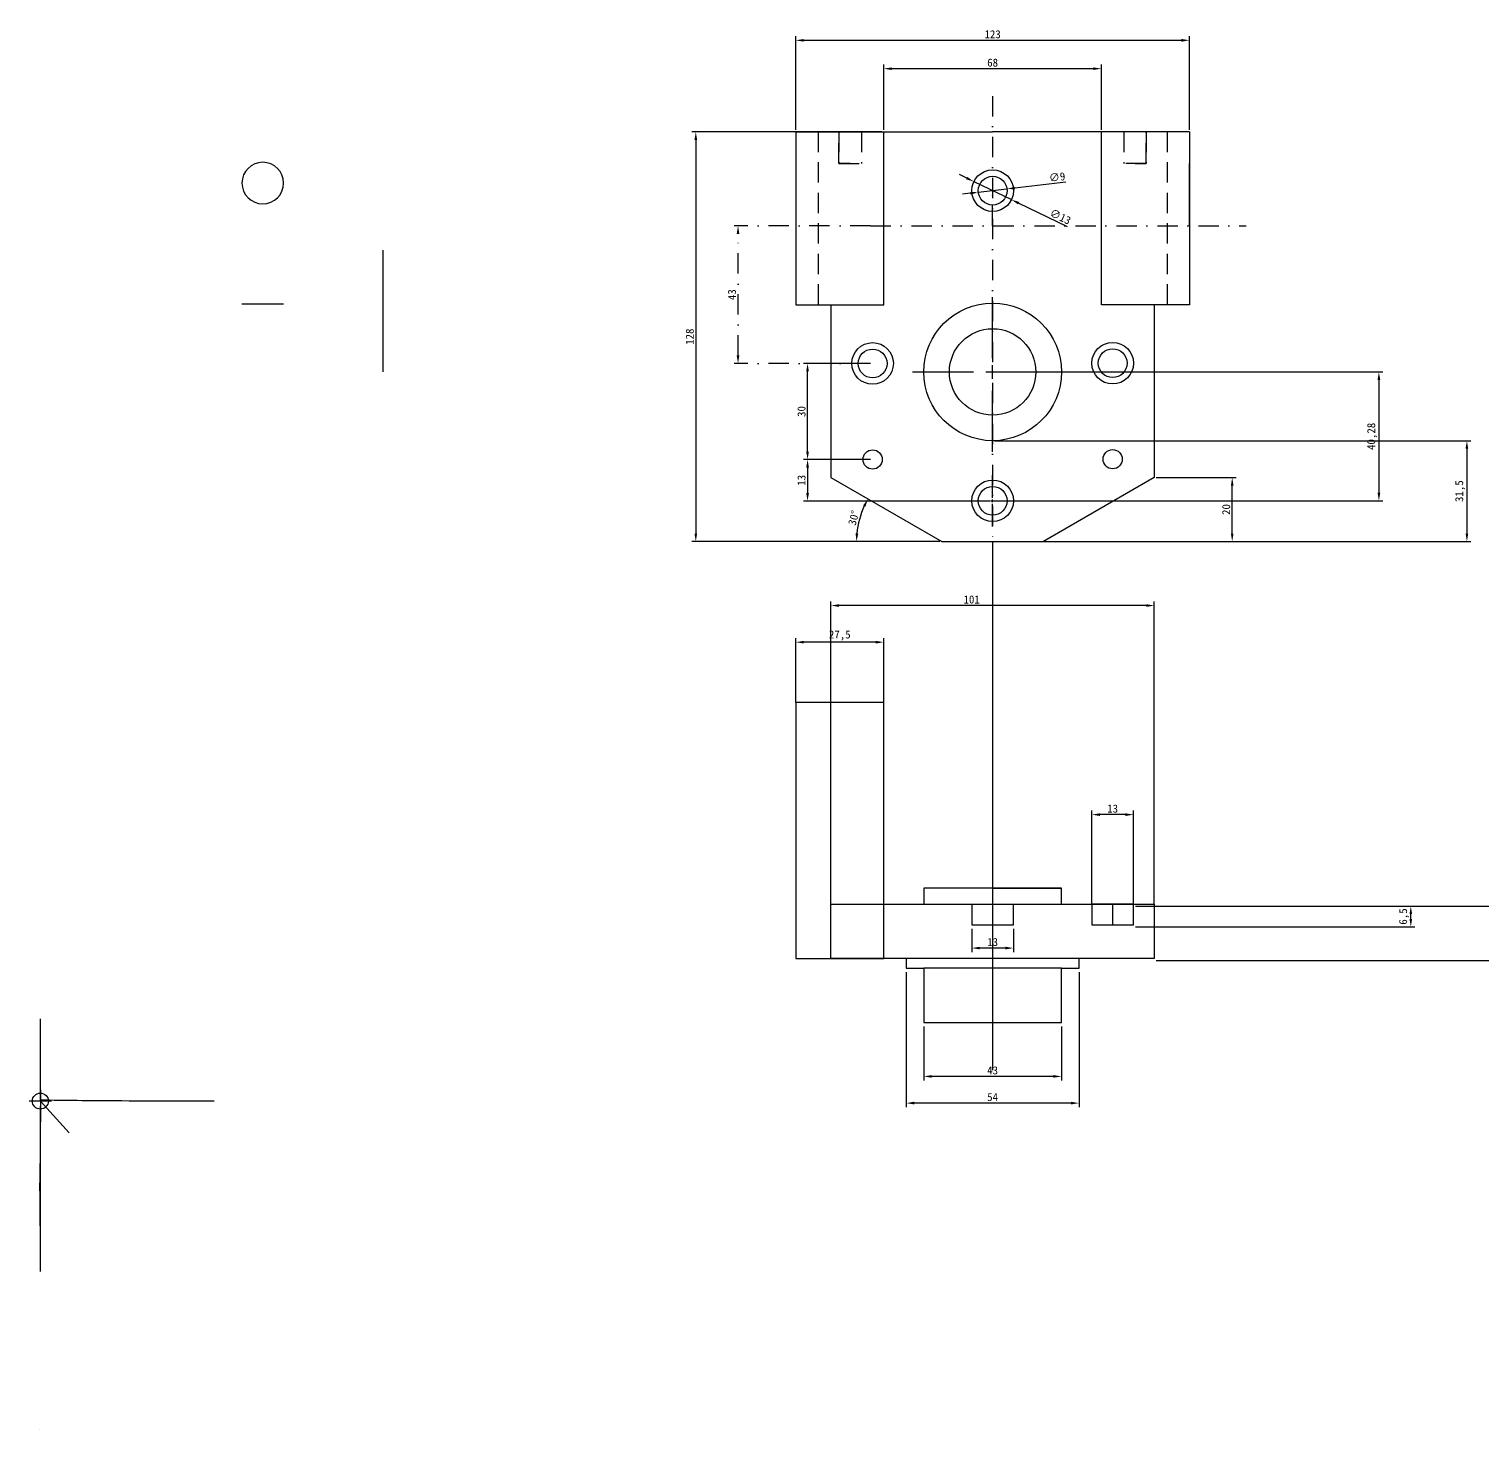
# Model space of a CAD drawing. Header units: millimetres. Extents: x 94 to 841, y -378 to 59.
# Drawn here: x 94.5 to 548.7, y -378.3 to 59.4 of the extents above; entities that cross this region are included whole.
import ezdxf

# ---------------------------------------------------------------- set-up
doc = ezdxf.new("R2010")
doc.units = ezdxf.units.MM
for name, pattern in [('CENTER2', [28.575, 19.05, -3.175, 3.175, -3.175]), ('DASHDOT2', [12.7, 6.35, -3.175, 0, -3.175]), ('DASHED2', [9.525, 6.35, -3.175])]:
    doc.linetypes.add(name, pattern=pattern)
doc.layers.get('Defpoints').update_dxf_attribs({"color": 10})
doc.styles.get("Standard").update_dxf_attribs({"font": ''})
doc.styles.get('Standard').set_extended_font_data('SimSun')
doc.dimstyles.new('ISO-25', dxfattribs={"dimtxt": 2.5, "dimasz": 2.5, "dimexe": 1.25, "dimexo": 0.625, "dimtad": 1, "dimtxsty": 'Standard', "dimcen": 2.5, "dimadec": 0, "dimazin": 0, "dimtfac": 1, "dimtmove": 0, "dimatfit": 3, "dimfxl": 1, "dimarcsym": 0})

# ---------------------------------------------------------------- blocks, each defined once
blk = doc.blocks.new('*U7')
at = {"color": 0, "linetype": 'CENTER2', "transparency": 16777216}
for p, q in [((-3.52, 0), (0, 0)), ((0, 0), (0, 3.52)), ((0, 0), (3.52, 0)), ((0, -3.52), (0, 0))]:
    blk.add_line(p, q, dxfattribs=at)
at = {"color": 0, "linetype": 'Continuous', "transparency": 16777216}
blk.add_line((0, 0), (0, 0), dxfattribs=at)
blk.add_line((0, 0), (0, 0), dxfattribs=at)
blk = doc.blocks.new('A$C75C30E0C')
at = {"color": 32, "true_color": 0xcd6928, "extrusion": (1.70586e-06, 0.000815136, 1)}
for p, q in [((-2840.86, 2295.04, -2007.1), (-2840.99, 2269.04, -2007.15)), ((-2840.86, 2295.12, -1911.41), (-2840.86, 2294.99, -2064.22)), ((-2840.86, 2295.04, -2007.1), (-2840.86, 2295.04, -2007.18))]:
    blk.add_line(p, q, dxfattribs=at)
at = {"color": 32, "true_color": 0xcd6928, "extrusion": (0.816219, -0.577742, 0.000469546)}
for p, q in [((-2840.86, 2295.08, -1957.1), (-2840.86, 2295.04, -2007.1)), ((-2840.86, 2295.04, -2007.1), (-2840.86, 2295.08, -1957.1))]:
    blk.add_line(p, q, dxfattribs=at)
at = {"extrusion": (1.70586e-06, 0.000815136, 1)}
for q in [(-2840.86, 2295.02, -2027.96), (-2840.86, 2294.99, -2064.22)]:
    blk.add_line((-2840.86, 2294.99, -2064.22), q, dxfattribs=at)
at = {"extrusion": (0.002093, 0.999997, -0.000815137)}
blk.add_line((-2841.07, 2192.31, -2007.09), (-2841.07, 2192.31, -2007.09), dxfattribs=at)
at = {"color": 32, "true_color": 0xcd6928, "extrusion": (1.70586e-06, 0.000815136, 1), "elevation": -2005.41}
blk.add_lwpolyline([(-2840.84, 2296.68), (-2831.87, 2286.72)], dxfattribs=at)
at = {"color": 32, "true_color": 0xcd6928, "extrusion": (-3.5129e-06, -0.001679, 0.999999)}
blk.add_circle((-2840.87, 2291.67, -2011.11), 2.5, dxfattribs=at)
at = {"color": 32, "true_color": 0xcd6928, "extrusion": (1.70586e-06, 0.000815136, 1)}
blk.add_circle((-2840.86, 2296.68, -2005.41), 0.0162, dxfattribs=at)
at = {"color": 32, "true_color": 0xcd6928}
for points in [[(-2840.86, 2295.02, -2027.96), (-2840.83, 2307.95, -2031.25), (-2840.81, 2320.78, -2028.14)], [(-2840.86, 2295.04, -2007.18), (-2840.88, 2290.18, -2006.23), (-2840.92, 2283.22, -2003.42), (-2840.95, 2276.63, -1998.18), (-2840.98, 2271.48, -1991.33), (-2841, 2267.01, -1980.19), (-2840.99, 2269.04, -1968.34), (-2841, 2268.33, -1959.23), (-2841.03, 2261.63, -1954.32), (-2841.04, 2258.77, -1953.44), (-2841.06, 2256.06, -1952.07)], [(-2840.86, 2295.04, -2007.27), (-2840.9, 2275.35, -2004.69), (-2840.92, 2266.25, -1994.71), (-2840.93, 2262.23, -1980.53), (-2840.93, 2261.72, -1967.41), (-2840.93, 2259.98, -1960.06), (-2840.95, 2252.63, -1956.03), (-2840.96, 2245.63, -1952), (-2840.97, 2241.77, -1954.1)], [(-2840.86, 2295.44, -2028.12), (-2817.69, 2295.19, -2022.35), (-2799.29, 2295.15, -2022.71), (-2786.57, 2295.12, -2026.3)]]:
    blk.add_spline(points, degree=3, dxfattribs=at)
blk.add_spline([(-2840.86, 2295.02, -2027.96), (-2840.89, 2282.09, -2031.23), (-2840.91, 2269.26, -2028.1)], degree=3)
at = {"color": 32, "true_color": 0xcd6928, "extrusion": (1.70586e-06, 0.000815136, 1)}
for p in [(-2840.86, 2295.04, -2007.27), (-2840.86, 2295.04, -2007.27), (-2840.85, 2295.05, -2007.27)]:
    blk.add_point(p, dxfattribs=at)
at = {"color": 32, "linetype": 'CENTER2', "true_color": 0xcd6928, "extrusion": (1.70585e-06, 0.000815136, 1), "rotation": 179.880095456759}
blk.add_blockref('*U7', (-2840.86, 2296.68, -2005.41), dxfattribs=at)
blk = doc.blocks.new('*D42')
at = {"color": 0, "lineweight": -2, "transparency": 16777216}
for p, q in [((334.02, -151), (334.02, -130.91)), ((361.52, -151), (361.52, -130.91)), ((359.02, -132.16), (336.52, -132.16))]:
    blk.add_line(p, q, dxfattribs=at)
at = {"color": 0, "transparency": 16777216}
for points in [[(336.52, -131.75), (336.52, -132.58), (334.02, -132.16)], [(359.02, -131.75), (359.02, -132.58), (361.52, -132.16)]]:
    blk.add_solid(points, dxfattribs=at)
at = {"layer": 'Defpoints', "color": 0}
for p in [(334.02, -132.16), (334.02, -151.62, -2007.09), (361.52, -151.62, -2007.09)]:
    blk.add_point(p, dxfattribs=at)
at = {"color": 0, "lineweight": 5, "transparency": 16777216, "insert": (347.77, -130.08), "char_height": 2.5, "attachment_point": 5}
blk.add_mtext('27,5', dxfattribs=at)
blk = doc.blocks.new('*D43')
at = {"color": 0, "lineweight": -2, "transparency": 16777216}
for p, q in [((426.52, -214), (426.52, -184.8)), ((437.02, -186.05), (429.02, -186.05)), ((439.52, -214), (439.52, -184.8))]:
    blk.add_line(p, q, dxfattribs=at)
at = {"color": 0, "transparency": 16777216}
for points in [[(429.02, -185.63), (429.02, -186.46), (426.52, -186.05)], [(437.02, -185.63), (437.02, -186.46), (439.52, -186.05)]]:
    blk.add_solid(points, dxfattribs=at)
at = {"layer": 'Defpoints', "color": 0}
for p in [(426.52, -186.05), (426.52, -214.62, -2007.09), (439.52, -214.62, -2007.09)]:
    blk.add_point(p, dxfattribs=at)
at = {"color": 0, "lineweight": 5, "transparency": 16777216, "insert": (433.02, -184.17), "char_height": 2.5, "attachment_point": 5}
blk.add_mtext('13', dxfattribs=at)
blk = doc.blocks.new('*D44')
at = {"color": 0, "lineweight": -2, "transparency": 16777216}
for p, q in [((345.02, -214), (345.02, -119.47)), ((443.52, -120.72), (347.52, -120.72)), ((446.02, -214), (446.02, -119.47))]:
    blk.add_line(p, q, dxfattribs=at)
at = {"color": 0, "transparency": 16777216}
for points in [[(347.52, -120.31), (347.52, -121.14), (345.02, -120.72)], [(443.52, -120.31), (443.52, -121.14), (446.02, -120.72)]]:
    blk.add_solid(points, dxfattribs=at)
at = {"layer": 'Defpoints', "color": 0}
for p in [(345.02, -120.72), (345.02, -214.62, -2007.09), (446.02, -214.62, -2007.09)]:
    blk.add_point(p, dxfattribs=at)
at = {"color": 0, "lineweight": 5, "transparency": 16777216, "insert": (388.97, -118.85), "char_height": 2.5, "attachment_point": 5}
blk.add_mtext('101', dxfattribs=at)
blk = doc.blocks.new('*D45')
at = {"color": 0, "lineweight": -2, "transparency": 16777216}
for p, q in [((368.52, -235.25), (368.52, -277.42)), ((422.52, -235.25), (422.52, -277.42)), ((420.02, -276.17), (371.02, -276.17))]:
    blk.add_line(p, q, dxfattribs=at)
at = {"color": 0, "transparency": 16777216}
for points in [[(371.02, -275.75), (371.02, -276.59), (368.52, -276.17)], [(420.02, -275.75), (420.02, -276.59), (422.52, -276.17)]]:
    blk.add_solid(points, dxfattribs=at)
at = {"layer": 'Defpoints', "color": 0}
for p in [(368.52, -234.62, -2007.09), (422.52, -234.62, -2007.09), (368.52, -276.17)]:
    blk.add_point(p, dxfattribs=at)
at = {"color": 0, "lineweight": 5, "transparency": 16777216, "insert": (395.52, -274.29), "char_height": 2.5, "attachment_point": 5}
blk.add_mtext('54', dxfattribs=at)
blk = doc.blocks.new('*D46')
at = {"color": 0, "lineweight": -2, "transparency": 16777216}
for p, q in [((374.02, -252.25), (374.02, -269.08)), ((417.02, -252.25), (417.02, -269.08)), ((414.52, -267.83), (376.52, -267.83))]:
    blk.add_line(p, q, dxfattribs=at)
at = {"color": 0, "transparency": 16777216}
for points in [[(376.52, -267.41), (376.52, -268.25), (374.02, -267.83)], [(414.52, -267.41), (414.52, -268.25), (417.02, -267.83)]]:
    blk.add_solid(points, dxfattribs=at)
at = {"layer": 'Defpoints', "color": 0}
for p in [(374.02, -251.62, -2007.09), (417.02, -251.62, -2007.09), (374.02, -267.83)]:
    blk.add_point(p, dxfattribs=at)
at = {"color": 0, "lineweight": 5, "transparency": 16777216, "insert": (395.52, -265.96), "char_height": 2.5, "attachment_point": 5}
blk.add_mtext('43', dxfattribs=at)
blk = doc.blocks.new('*D47')
at = {"color": 0, "lineweight": -2, "transparency": 16777216}
for p, q in [((389.02, -221.75), (389.02, -228.98)), ((402.02, -221.75), (402.02, -228.98)), ((399.52, -227.73), (391.52, -227.73))]:
    blk.add_line(p, q, dxfattribs=at)
at = {"color": 0, "transparency": 16777216}
for points in [[(391.52, -227.32), (391.52, -228.15), (389.02, -227.73)], [(399.52, -227.32), (399.52, -228.15), (402.02, -227.73)]]:
    blk.add_solid(points, dxfattribs=at)
at = {"layer": 'Defpoints', "color": 0}
for p in [(389.02, -221.12, -2007.09), (402.02, -221.12, -2007.09), (389.02, -227.73)]:
    blk.add_point(p, dxfattribs=at)
at = {"color": 0, "lineweight": 5, "transparency": 16777216, "insert": (395.52, -225.86), "char_height": 2.5, "attachment_point": 5}
blk.add_mtext('13', dxfattribs=at)
blk = doc.blocks.new('*D48')
at = {"color": 0, "lineweight": -2, "transparency": 16777216}
for p, q in [((440.15, -214.62), (527.42, -214.62)), ((526.17, -218.62), (526.17, -217.12)), ((440.15, -221.12), (527.42, -221.12))]:
    blk.add_line(p, q, dxfattribs=at)
at = {"color": 0, "transparency": 16777216}
for points in [[(525.75, -217.12), (526.58, -217.12), (526.17, -214.62)], [(525.75, -218.62), (526.58, -218.62), (526.17, -221.12)]]:
    blk.add_solid(points, dxfattribs=at)
at = {"layer": 'Defpoints', "color": 0}
for p in [(439.52, -214.62, -2007.09), (526.17, -214.62), (439.52, -221.12, -2007.09)]:
    blk.add_point(p, dxfattribs=at)
at = {"color": 0, "lineweight": 5, "transparency": 16777216, "insert": (524.08, -217.87), "char_height": 2.5, "attachment_point": 5, "rotation": 90}
blk.add_mtext('6,5', dxfattribs=at)
blk = doc.blocks.new('*D49')
at = {"color": 0, "lineweight": -2, "transparency": 16777216}
for p, q in [((446.65, -214.62), (573.1, -214.62)), ((571.85, -229.12), (571.85, -217.12)), ((446.65, -231.62), (573.1, -231.62))]:
    blk.add_line(p, q, dxfattribs=at)
at = {"color": 0, "transparency": 16777216}
for points in [[(571.44, -217.12), (572.27, -217.12), (571.85, -214.62)], [(571.44, -229.12), (572.27, -229.12), (571.85, -231.62)]]:
    blk.add_solid(points, dxfattribs=at)
at = {"layer": 'Defpoints', "color": 0}
for p in [(446.02, -214.62, -2007.09), (571.85, -214.62), (446.02, -231.62, -2007.09)]:
    blk.add_point(p, dxfattribs=at)
at = {"color": 0, "lineweight": 5, "transparency": 16777216, "insert": (569.98, -223.12), "char_height": 2.5, "attachment_point": 5, "rotation": 90}
blk.add_mtext('17', dxfattribs=at)
blk = doc.blocks.new('*D67')
at = {"color": 0, "lineweight": -2, "transparency": 16777216}
for p, q in [((361.52, 27.91), (361.52, 48.27)), ((364.02, 47.02), (427.02, 47.02)), ((429.52, 27.91), (429.52, 48.27))]:
    blk.add_line(p, q, dxfattribs=at)
at = {"color": 0, "transparency": 16777216}
for points in [[(364.02, 47.43), (364.02, 46.6), (361.52, 47.02)], [(427.02, 47.43), (427.02, 46.6), (429.52, 47.02)]]:
    blk.add_solid(points, dxfattribs=at)
at = {"layer": 'Defpoints', "color": 0}
for p in [(429.52, 47.02), (361.52, 27.28), (429.52, 27.28)]:
    blk.add_point(p, dxfattribs=at)
at = {"color": 0, "lineweight": 5, "transparency": 16777216, "insert": (395.52, 48.89), "char_height": 2.5, "attachment_point": 5}
blk.add_mtext('68', dxfattribs=at)
blk = doc.blocks.new('*D68')
at = {"color": 0, "lineweight": -2, "transparency": 16777216}
for p, q in [((334.02, 27.91), (334.02, 57.12)), ((336.52, 55.87), (454.52, 55.87)), ((457.02, 27.91), (457.02, 57.12))]:
    blk.add_line(p, q, dxfattribs=at)
at = {"color": 0, "transparency": 16777216}
for points in [[(336.52, 56.29), (336.52, 55.45), (334.02, 55.87)], [(454.52, 56.29), (454.52, 55.45), (457.02, 55.87)]]:
    blk.add_solid(points, dxfattribs=at)
at = {"layer": 'Defpoints', "color": 0}
for p in [(457.02, 55.87), (334.02, 27.28), (457.02, 27.28)]:
    blk.add_point(p, dxfattribs=at)
at = {"color": 0, "lineweight": 5, "transparency": 16777216, "insert": (395.52, 57.75), "char_height": 2.5, "attachment_point": 5}
blk.add_mtext('123', dxfattribs=at)
blk = doc.blocks.new('*D69')
at = {"color": 0, "lineweight": -2, "transparency": 16777216}
for p, q in [((357.4, -75.09), (336.45, -75.09)), ((337.7, -77.59), (337.7, -85.58)), ((394.9, -88.08), (336.45, -88.08))]:
    blk.add_line(p, q, dxfattribs=at)
at = {"color": 0, "transparency": 16777216}
for points in [[(337.28, -77.59), (338.12, -77.59), (337.7, -75.09)], [(337.28, -85.58), (338.12, -85.58), (337.7, -88.08)]]:
    blk.add_solid(points, dxfattribs=at)
at = {"layer": 'Defpoints', "color": 0}
for p in [(358.02, -75.09), (337.7, -88.08), (395.52, -88.08)]:
    blk.add_point(p, dxfattribs=at)
at = {"color": 0, "lineweight": 5, "transparency": 16777216, "insert": (335.82, -81.58), "char_height": 2.5, "attachment_point": 5, "rotation": 90}
blk.add_mtext('13', dxfattribs=at)
blk = doc.blocks.new('*D70')
at = {"color": 0, "lineweight": -2, "transparency": 16777216}
for p, q in [((357.4, -45.09), (336.45, -45.09)), ((337.7, -72.59), (337.7, -47.59)), ((357.4, -75.09), (336.45, -75.09))]:
    blk.add_line(p, q, dxfattribs=at)
at = {"color": 0, "transparency": 16777216}
for points in [[(337.28, -47.59), (338.12, -47.59), (337.7, -45.09)], [(337.28, -72.59), (338.12, -72.59), (337.7, -75.09)]]:
    blk.add_solid(points, dxfattribs=at)
at = {"layer": 'Defpoints', "color": 0}
for p in [(337.7, -45.09), (358.02, -45.09), (358.02, -75.09)]:
    blk.add_point(p, dxfattribs=at)
at = {"color": 0, "lineweight": 5, "transparency": 16777216, "insert": (335.82, -60.09), "char_height": 2.5, "attachment_point": 5, "rotation": 90}
blk.add_mtext('30', dxfattribs=at)
blk = doc.blocks.new('*D71')
at = {"color": 0, "lineweight": -2, "transparency": 16777216}
blk.add_line((379.04, -100.72), (351.75, -100.72), dxfattribs=at)
blk.add_arc((379.66, -100.72), 26.66, 155.3746, 174.6254, dxfattribs=at)
at = {"color": 0, "transparency": 16777216}
for points in [[(355.06, -89.42), (355.8, -89.8), (356.57, -87.39)], [(353.53, -98.24), (352.7, -98.2), (353, -100.72)]]:
    blk.add_solid(points, dxfattribs=at)
at = {"layer": 'Defpoints', "color": 0}
for p in [(345.02, -80.72), (354.61, -91.6), (379.66, -100.72), (379.66, -100.72), (411.38, -100.72)]:
    blk.add_point(p, dxfattribs=at)
at = {"color": 0, "lineweight": 5, "transparency": 16777216, "insert": (352.1, -93.33), "char_height": 2.5, "attachment_point": 5, "rotation": 75}
blk.add_mtext('30°', dxfattribs=at)
blk = doc.blocks.new('*D72')
at = {"color": 0, "lineweight": -2, "transparency": 16777216}
for p, q in [((360.9, 27.28), (301.53, 27.28)), ((302.78, 24.78), (302.78, -98.22)), ((379.04, -100.72), (301.53, -100.72))]:
    blk.add_line(p, q, dxfattribs=at)
at = {"color": 0, "transparency": 16777216}
for points in [[(302.37, 24.78), (303.2, 24.78), (302.78, 27.28)], [(302.37, -98.22), (303.2, -98.22), (302.78, -100.72)]]:
    blk.add_solid(points, dxfattribs=at)
at = {"layer": 'Defpoints', "color": 0}
for p in [(361.52, 27.28), (302.78, -100.72), (379.66, -100.72)]:
    blk.add_point(p, dxfattribs=at)
at = {"color": 0, "lineweight": 5, "transparency": 16777216, "insert": (300.91, -36.72), "char_height": 2.5, "attachment_point": 5, "rotation": 90}
blk.add_mtext('128', dxfattribs=at)
blk = doc.blocks.new('*D73')
at = {"color": 0, "lineweight": -2, "transparency": 16777216}
for p, q in [((446.65, -80.72), (471.62, -80.72)), ((470.37, -98.22), (470.37, -83.22)), ((412, -100.72), (471.62, -100.72))]:
    blk.add_line(p, q, dxfattribs=at)
at = {"color": 0, "transparency": 16777216}
for points in [[(469.96, -83.22), (470.79, -83.22), (470.37, -80.72)], [(469.96, -98.22), (470.79, -98.22), (470.37, -100.72)]]:
    blk.add_solid(points, dxfattribs=at)
at = {"layer": 'Defpoints', "color": 0}
for p in [(446.02, -80.72), (470.37, -80.72), (411.38, -100.72)]:
    blk.add_point(p, dxfattribs=at)
at = {"color": 0, "lineweight": 5, "transparency": 16777216, "insert": (468.5, -90.72), "char_height": 2.5, "attachment_point": 5, "rotation": 90}
blk.add_mtext('20', dxfattribs=at)
blk = doc.blocks.new('*D74')
at = {"color": 0, "lineweight": -2, "transparency": 16777216}
for p, q in [((387.41, 12.83), (385.16, 13.91)), ((389.67, 11.74), (401.38, 6.09)), ((418.95, -2.39), (403.63, 5))]:
    blk.add_line(p, q, dxfattribs=at)
at = {"color": 0, "transparency": 16777216}
for points in [[(387.6, 13.2), (387.23, 12.45), (389.67, 11.74)], [(403.81, 5.38), (403.45, 4.63), (401.38, 6.09)]]:
    blk.add_solid(points, dxfattribs=at)
at = {"layer": 'Defpoints', "color": 0}
for p in [(389.67, 11.74), (401.38, 6.09)]:
    blk.add_point(p, dxfattribs=at)
at = {"color": 0, "lineweight": 5, "transparency": 16777216, "insert": (416.67, 0.79), "char_height": 2.5, "attachment_point": 5, "rotation": 334.2458}
blk.add_mtext('∅13', dxfattribs=at)
blk = doc.blocks.new('*D75')
at = {"color": 0, "lineweight": -2, "transparency": 16777216}
for p, q in [((391.05, 8.39), (399.99, 9.44)), ((418.42, 11.58), (402.47, 9.72)), ((388.57, 8.1), (386.08, 7.82))]:
    blk.add_line(p, q, dxfattribs=at)
at = {"color": 0, "transparency": 16777216}
for points in [[(402.43, 10.14), (402.52, 9.31), (399.99, 9.44)], [(388.52, 8.52), (388.62, 7.69), (391.05, 8.39)]]:
    blk.add_solid(points, dxfattribs=at)
at = {"layer": 'Defpoints', "color": 0}
for p in [(399.99, 9.44), (391.05, 8.39)]:
    blk.add_point(p, dxfattribs=at)
at = {"color": 0, "lineweight": 5, "transparency": 16777216, "insert": (415.67, 13.15), "char_height": 2.5, "attachment_point": 5, "rotation": 6.6444}
blk.add_mtext('∅9', dxfattribs=at)
blk = doc.blocks.new('*D76')
at = {"color": 0, "linetype": 'DASHDOT2', "lineweight": -2, "transparency": 16777216}
for p, q in [((357.4, -2.09), (314.72, -2.09)), ((315.97, -42.59), (315.97, -4.59)), ((357.4, -45.09), (314.72, -45.09))]:
    blk.add_line(p, q, dxfattribs=at)
at = {"color": 0, "linetype": 'DASHDOT2', "transparency": 16777216}
for points in [[(315.55, -4.59), (316.39, -4.59), (315.97, -2.09)], [(315.55, -42.59), (316.39, -42.59), (315.97, -45.09)]]:
    blk.add_solid(points, dxfattribs=at)
at = {"layer": 'Defpoints', "color": 0, "linetype": 'DASHDOT2'}
for p in [(315.97, -2.09), (358.02, -2.09), (358.02, -45.09)]:
    blk.add_point(p, dxfattribs=at)
at = {"color": 0, "linetype": 'DASHDOT2', "lineweight": 5, "transparency": 16777216, "insert": (314.1, -23.59), "char_height": 2.5, "attachment_point": 5, "rotation": 90}
blk.add_mtext('43', dxfattribs=at)
blk = doc.blocks.new('*D55')
at = {"color": 0, "lineweight": -2, "transparency": 16777216}
for p, q in [((396.15, -69.22), (544.95, -69.22)), ((543.7, -71.72), (543.7, -98.22)), ((396.15, -100.72), (544.95, -100.72))]:
    blk.add_line(p, q, dxfattribs=at)
at = {"color": 0, "transparency": 16777216}
for points in [[(543.28, -71.72), (544.12, -71.72), (543.7, -69.22)], [(543.28, -98.22), (544.12, -98.22), (543.7, -100.72)]]:
    blk.add_solid(points, dxfattribs=at)
at = {"layer": 'Defpoints', "color": 0}
for p in [(395.52, -69.22), (395.52, -100.72), (543.7, -100.72)]:
    blk.add_point(p, dxfattribs=at)
at = {"color": 0, "lineweight": 5, "transparency": 16777216, "insert": (541.61, -84.97), "char_height": 2.5, "attachment_point": 5, "rotation": 90}
blk.add_mtext('31,5', dxfattribs=at)
blk = doc.blocks.new('*U51')
at = {"color": 0, "linetype": 'CENTER2', "transparency": 16777216}
for p, q in [((0, 4.3), (0, 25)), ((-25, 0), (-4.3, 0)), ((4.3, 0), (25, 0)), ((0, -25), (0, -4.3))]:
    blk.add_line(p, q, dxfattribs=at)
at = {"color": 0, "linetype": 'Continuous', "transparency": 16777216}
for p, q in [((-2.15, 0), (2.15, 0)), ((0, -2.15), (0, 2.15))]:
    blk.add_line(p, q, dxfattribs=at)
blk = doc.blocks.new('*U52')
at = {"color": 0, "linetype": 'CENTER2', "transparency": 16777216}
for p, q in [((0, 0.9), (0, 8)), ((-8, 0), (-0.9, 0)), ((0.9, 0), (8, 0)), ((0, -8), (0, -0.9))]:
    blk.add_line(p, q, dxfattribs=at)
at = {"color": 0, "linetype": 'Continuous', "transparency": 16777216}
for p, q in [((-0.45, 0), (0.45, 0)), ((0, -0.45), (0, 0.45))]:
    blk.add_line(p, q, dxfattribs=at)
blk = doc.blocks.new('*D57')
at = {"color": 0, "lineweight": -2, "transparency": 16777216}
for p, q in [((396.15, -47.72), (517.45, -47.72)), ((516.2, -50.22), (516.2, -85.5)), ((396.15, -88), (517.45, -88))]:
    blk.add_line(p, q, dxfattribs=at)
at = {"color": 0, "transparency": 16777216}
for points in [[(515.79, -50.22), (516.62, -50.22), (516.2, -47.72)], [(515.79, -85.5), (516.62, -85.5), (516.2, -88)]]:
    blk.add_solid(points, dxfattribs=at)
at = {"layer": 'Defpoints', "color": 0}
for p in [(395.52, -47.72), (395.52, -88), (516.2, -88)]:
    blk.add_point(p, dxfattribs=at)
at = {"color": 0, "lineweight": 5, "transparency": 16777216, "insert": (514.12, -67.86), "char_height": 2.5, "attachment_point": 5, "rotation": 90}
blk.add_mtext('40,28', dxfattribs=at)

msp = doc.modelspace()

# ---------------------------------------------------------------- linework, layer by layer
at = {"linetype": 'DASHDOT2'}
for p, q in [((395.521, 38.469, -2007.092), (395.521, -100.719, -2007.092)), ((395.521, -2.086, -2007.092), (395.521, 8.914, -2007.092)), ((357.396, -2.086, -2007.092), (474.69, -2.086, -2007.092))]:
    msp.add_line(p, q, dxfattribs=at)
for p, q in [((334.021, 27.281, -2007.092), (395.521, 27.281, -2007.092)), ((334.021, 27.281, -2007.092), (334.021, -26.719, -2007.092)), ((334.021, 27.281, -2007.092), (351.021, 27.281, -2007.092)), ((334.021, 27.281, -2007.092), (344.521, 27.281, -2007.092)), ((334.021, 27.281, -2007.092), (334.021, 19.281, -2007.092)), ((334.021, 27.281, -2007.092), (395.521, 27.281, -2007.092)), ((334.021, 27.281, -2007.092), (351.021, 27.281, -2007.092)), ((361.521, -26.719, -2007.092), (361.521, 27.281, -2007.092)), ((457.021, 27.281, -2007.092), (395.521, 27.281, -2007.092)), ((429.521, -26.719, -2007.092), (429.521, 27.281, -2007.092)), ((457.021, 27.281, -2007.092), (440.021, 27.281, -2007.092)), ((457.021, 27.281, -2007.092), (446.521, 27.281, -2007.092)), ((457.021, 27.281, -2007.092), (457.021, -26.719, -2007.092)), ((457.021, 27.281, -2007.092), (457.021, 19.281, -2007.092)), ((457.021, -2.086, -2007.092), (457.021, 17.414, -2007.092)), ((204.992, -9.719, -2007.092), (204.992, -47.719, -2007.092)), ((334.021, -26.719, -2007.092), (361.521, -26.719, -2007.092)), ((334.021, -26.719, -2007.092), (345.021, -26.719, -2007.092)), ((345.021, -26.719, -2007.092), (345.021, -80.719, -2007.092)), ((457.021, -26.719, -2007.092), (429.521, -26.719, -2007.092)), ((457.021, -26.719, -2007.092), (446.021, -26.719, -2007.092)), ((446.021, -26.719, -2007.092), (446.021, -80.719, -2007.092)), ((345.021, -80.719, -2007.092), (345.021, -80.719, -2007.092)), ((345.021, -80.719, -2007.092), (379.662, -100.719, -2007.092)), ((446.021, -80.719, -2007.092), (411.38, -100.719, -2007.092)), ((446.021, -80.719, -2007.092), (446.021, -80.719, -2007.092)), ((379.662, -100.719, -2007.092), (411.38, -100.719, -2007.092)), ((395.521, -100.996, -2007.092), (395.521, -250.996, -2007.092)), ((395.521, -127.583, -2007.092), (395.521, -265.903, -2007.092))]:
    msp.add_line(p, q)
at = {"linetype": 'DASHED2'}
for p, q in [((341.021, 27.281, -2007.092), (341.021, -26.719, -2007.092)), ((351.021, 27.281, -2007.092), (347.521, 27.281, -2007.092)), ((347.521, 27.281, -2007.092), (347.521, 17.429, -2007.092)), ((347.521, 17.429, -2007.092), (347.521, 27.281, -2007.092)), ((347.521, 27.281, -2007.092), (354.521, 27.281, -2007.092)), ((354.521, 27.281, -2007.092), (354.521, 17.429, -2007.092)), ((436.521, 27.281, -2007.092), (436.521, 17.429, -2007.092)), ((443.521, 27.281, -2007.092), (443.521, 17.429, -2007.092)), ((443.521, 17.429, -2007.092), (443.521, 27.281, -2007.092)), ((450.021, 27.281, -2007.092), (450.021, -26.719, -2007.092)), ((351.021, 17.429, -2007.092), (347.521, 17.429, -2007.092)), ((347.521, 17.429, -2007.092), (354.521, 17.429, -2007.092)), ((443.521, 17.429, -2007.092), (436.521, 17.429, -2007.092)), ((440.021, 17.429, -2007.092), (443.521, 17.429, -2007.092))]:
    msp.add_line(p, q, dxfattribs=at)
at = {"extrusion": (0, 1, 6.12323e-17)}
for p, q in [((173.992, -26.512, -1986.886), (160.992, -26.512, -1986.886)), ((334.021, -150.996, -2007.092), (334.021, -230.996, -2007.092)), ((361.521, -150.996, -2007.092), (334.021, -150.996, -2007.092)), ((361.521, -230.996, -2007.092), (361.521, -150.996, -2007.092)), ((417.021, -208.996, -2007.092), (374.021, -208.996, -2007.092)), ((374.021, -208.996, -2007.092), (374.021, -213.996, -2007.092)), ((395.521, -208.996, -2007.092), (417.021, -208.996, -2007.092)), ((417.021, -213.996, -2007.092), (417.021, -208.996, -2007.092)), ((345.021, -213.996, -2007.092), (446.021, -213.996, -2007.092)), ((374.021, -213.996, -2007.092), (417.021, -213.996, -2007.092)), ((389.021, -213.996, -2007.092), (389.021, -220.496, -2007.092)), ((395.521, -213.996, -2007.092), (395.521, -220.496, -2007.092)), ((402.021, -220.496, -2007.092), (402.021, -213.996, -2007.092)), ((439.521, -213.996, -2007.092), (426.521, -213.996, -2007.092)), ((426.521, -213.996, -2007.092), (426.521, -220.496, -2007.092)), ((433.021, -213.996, -2007.092), (433.021, -220.496, -2007.092)), ((439.521, -220.496, -2007.092), (439.521, -213.996, -2007.092)), ((446.021, -213.996, -2007.092), (446.021, -230.996, -2007.092)), ((389.021, -220.496, -2007.092), (395.521, -220.496, -2007.092)), ((395.521, -220.496, -2007.092), (402.021, -220.496, -2007.092)), ((426.521, -220.496, -2007.092), (433.021, -220.496, -2007.092)), ((433.021, -220.496, -2007.092), (439.521, -220.496, -2007.092)), ((334.021, -230.996, -2007.092), (361.521, -230.996, -2007.092)), ((446.021, -230.996, -2007.092), (345.021, -230.996, -2007.092)), ((422.521, -230.996, -2007.092), (368.521, -230.996, -2007.092)), ((368.521, -230.996, -2007.092), (368.521, -233.996, -2007.092)), ((422.521, -233.996, -2007.092), (422.521, -230.996, -2007.092)), ((368.521, -233.996, -2007.092), (374.021, -233.996, -2007.092)), ((417.021, -233.996, -2007.092), (374.021, -233.996, -2007.092)), ((374.021, -233.996, -2007.092), (374.021, -250.996, -2007.092)), ((417.021, -250.996, -2007.092), (417.021, -233.996, -2007.092)), ((417.021, -233.996, -2007.092), (422.521, -233.996, -2007.092)), ((374.021, -250.996, -2007.092), (417.021, -250.996, -2007.092)), ((395.521, -250.996, -2007.092), (409.021, -250.996, -2007.092)), ((409.021, -250.996, -2007.092), (417.021, -250.996, -2007.092))]:
    msp.add_line(p, q, dxfattribs=at)
at = {"extrusion": (-0.5, -5.30288e-17, 0.866025)}
msp.add_line((345.021, -230.996, -2007.092), (345.021, -213.996, -2007.092), dxfattribs=at)
at = {"extrusion": (0, 0, -1)}
msp.add_circle((-167.492, 11.281, 2024.092), 6.5, dxfattribs=at)
for centre, radius in [((395.521, 8.914, -2007.092), 6.5), ((395.521, 8.914, -2007.092), 4.5), ((395.521, -47.719, -2007.092), 21.5), ((395.521, -47.719, -2007.092), 13.5), ((358.021, -45.086, -2007.092), 6.5), ((358.021, -45.086, -2007.092), 4.5), ((433.021, -44.996, -2007.092), 6.5), ((433.021, -44.996, -2007.092), 4.5), ((358.021, -75.086, -2007.092), 3), ((433.021, -74.996, -2007.092), 3), ((395.521, -87.996, -2007.092), 6.5), ((395.521, -87.996, -2007.092), 4.5)]:
    msp.add_circle(centre, radius)
for p in [(395.521, -47.719, -2007.092), (395.521, -87.996, -2007.092), (395.521, -250.996, -2007.092)]:
    msp.add_point(p)

# ---------------------------------------------------------------- block references
at = {"linetype": 'CENTER2'}
for name, p in [('*U51', (395.521, -47.719, -2007.092)), ('*U52', (395.521, -87.996, -2007.092))]:
    msp.add_blockref(name, p, dxfattribs=at)
msp.add_blockref('A$C75C30E0C', (2938.861, -2570.584, 0.182))

# ---------------------------------------------------------------- dimensions: what is measured, and where the dimension line sits
at = {"lineweight": 5}
for base, p1, p2, picture, middle in [((457.021, 55.871, -2007.092), (334.021, 27.281, -2007.092), (457.021, 27.281, -2007.092), '*D68', (395.521, 57.746, -2007.092)), ((429.521, 47.017, -2007.092), (361.521, 27.281, -2007.092), (429.521, 27.281, -2007.092), '*D67', (395.521, 48.892, -2007.092)), ((334.021, -132.164, -2007.092), (361.521, -151.621, -4014.185), (334.021, -151.621, -4014.185), '*D42', (347.771, -130.079, -2007.092)), ((426.521, -186.045, -2007.092), (439.521, -214.621, -4014.185), (426.521, -214.621, -4014.185), '*D43', (433.021, -184.17, -2007.092)), ((389.021, -227.732, -2007.092), (402.021, -221.121, -4014.185), (389.021, -221.121, -4014.185), '*D47', (395.521, -225.857, -2007.092)), ((368.521, -276.169, -2007.092), (422.521, -234.621, -4014.185), (368.521, -234.621, -4014.185), '*D45', (395.521, -274.294, -2007.092)), ((374.021, -267.832, -2007.092), (417.021, -251.621, -4014.185), (374.021, -251.621, -4014.185), '*D46', (395.521, -265.957, -2007.092))]:
    dim = msp.add_linear_dim(base=base, p1=p1, p2=p2, dimstyle='ISO-25', dxfattribs=at)
    dim.commit()
    dim.dimension.update_dxf_attribs({"geometry": picture, "text_midpoint": middle})
for base, p1, p2, picture, middle in [((302.782, -100.719, -2007.092), (361.521, 27.281, -2007.092), (379.662, -100.719, -2007.092), '*D72', (300.907, -36.719, -2007.092)), ((337.699, -45.086, -2007.092), (358.021, -75.086, -2007.092), (358.021, -45.086, -2007.092), '*D70', (335.824, -60.086, -2007.092)), ((516.204, -87.996, -2007.092), (395.521, -47.719, -2007.092), (395.521, -87.996, -2007.092), '*D57', (514.12, -67.857, -2007.092)), ((543.699, -100.719, -2007.092), (395.521, -69.219, -2007.092), (395.521, -100.719, -2007.092), '*D55', (541.615, -84.969, -2007.092)), ((337.6985, -88.0812, -2007.0924), (358.021, -75.0856, -2007.0924), (395.521, -88.0812, -2007.0924), '*D69', (335.8235, -81.5834, -2007.0924)), ((470.374, -80.719, -2007.092), (411.38, -100.719, -2007.092), (446.021, -80.719, -2007.092), '*D73', (468.499, -90.719, -2007.092)), ((526.166, -214.621, -2007.092), (439.521, -221.121, -4014.185), (439.521, -214.621, -4014.185), '*D48', (524.081, -217.871, -2007.092)), ((571.855, -214.621, -2007.092), (446.021, -231.621, -4014.185), (446.021, -214.621, -4014.185), '*D49', (569.98, -223.121, -2007.092))]:
    dim = msp.add_linear_dim(base=base, p1=p1, p2=p2, angle=90, dimstyle='ISO-25', dxfattribs=at)
    dim.commit()
    dim.dimension.update_dxf_attribs({"geometry": picture, "text_midpoint": middle})
for p1, p2, picture, middle in [((389.667, 11.739, -2007.092), (401.375, 6.09, -2007.092), '*D74', (415.855, -0.895, -2007.092)), ((391.051, 8.394, -2007.092), (399.991, 9.435, -2007.092), '*D75', (415.883, 11.286, -2007.092))]:
    dim = msp.add_diameter_dim_2p(p1=p1, p2=p2, dimstyle='ISO-25', dxfattribs=at)
    dim.commit()
    dim.dimension.update_dxf_attribs({"geometry": picture, "text_midpoint": middle, "dimtype": 163})
at = {"linetype": 'DASHDOT2', "lineweight": 5}
dim = msp.add_linear_dim(base=(315.971, -2.086, -2007.092), p1=(358.021, -45.086, -2007.092), p2=(358.021, -2.086, -2007.092), angle=90, dimstyle='ISO-25', dxfattribs=at)
dim.commit()
dim.dimension.update_dxf_attribs({"geometry": '*D76', "text_midpoint": (314.096, -23.586, -2007.092)})
at = {"lineweight": 5}
dim = msp.add_angular_dim_2l(base=(354.609, -91.6), line1=((379.662, -100.719, -2007.092), (411.38, -100.719, -2007.092)), line2=((345.021, -80.719, -2007.092), (379.662, -100.719, -2007.092)), dimstyle='ISO-25', dxfattribs=at)
dim.commit()
dim.dimension.update_dxf_attribs({"geometry": '*D71', "text_midpoint": (352.098, -93.333, -2007.092)})
dim = msp.add_linear_dim(base=(345.021, -120.723, -2007.092), p1=(446.021, -214.621, -4014.185), p2=(345.021, -214.621, -4014.185), dimstyle='ISO-25', dxfattribs=at)
dim.commit()
dim.dimension.update_dxf_attribs({"geometry": '*D44', "text_midpoint": (388.967, -120.723, -2007.092), "dimtype": 160})

doc.saveas('drawing.dxf')
